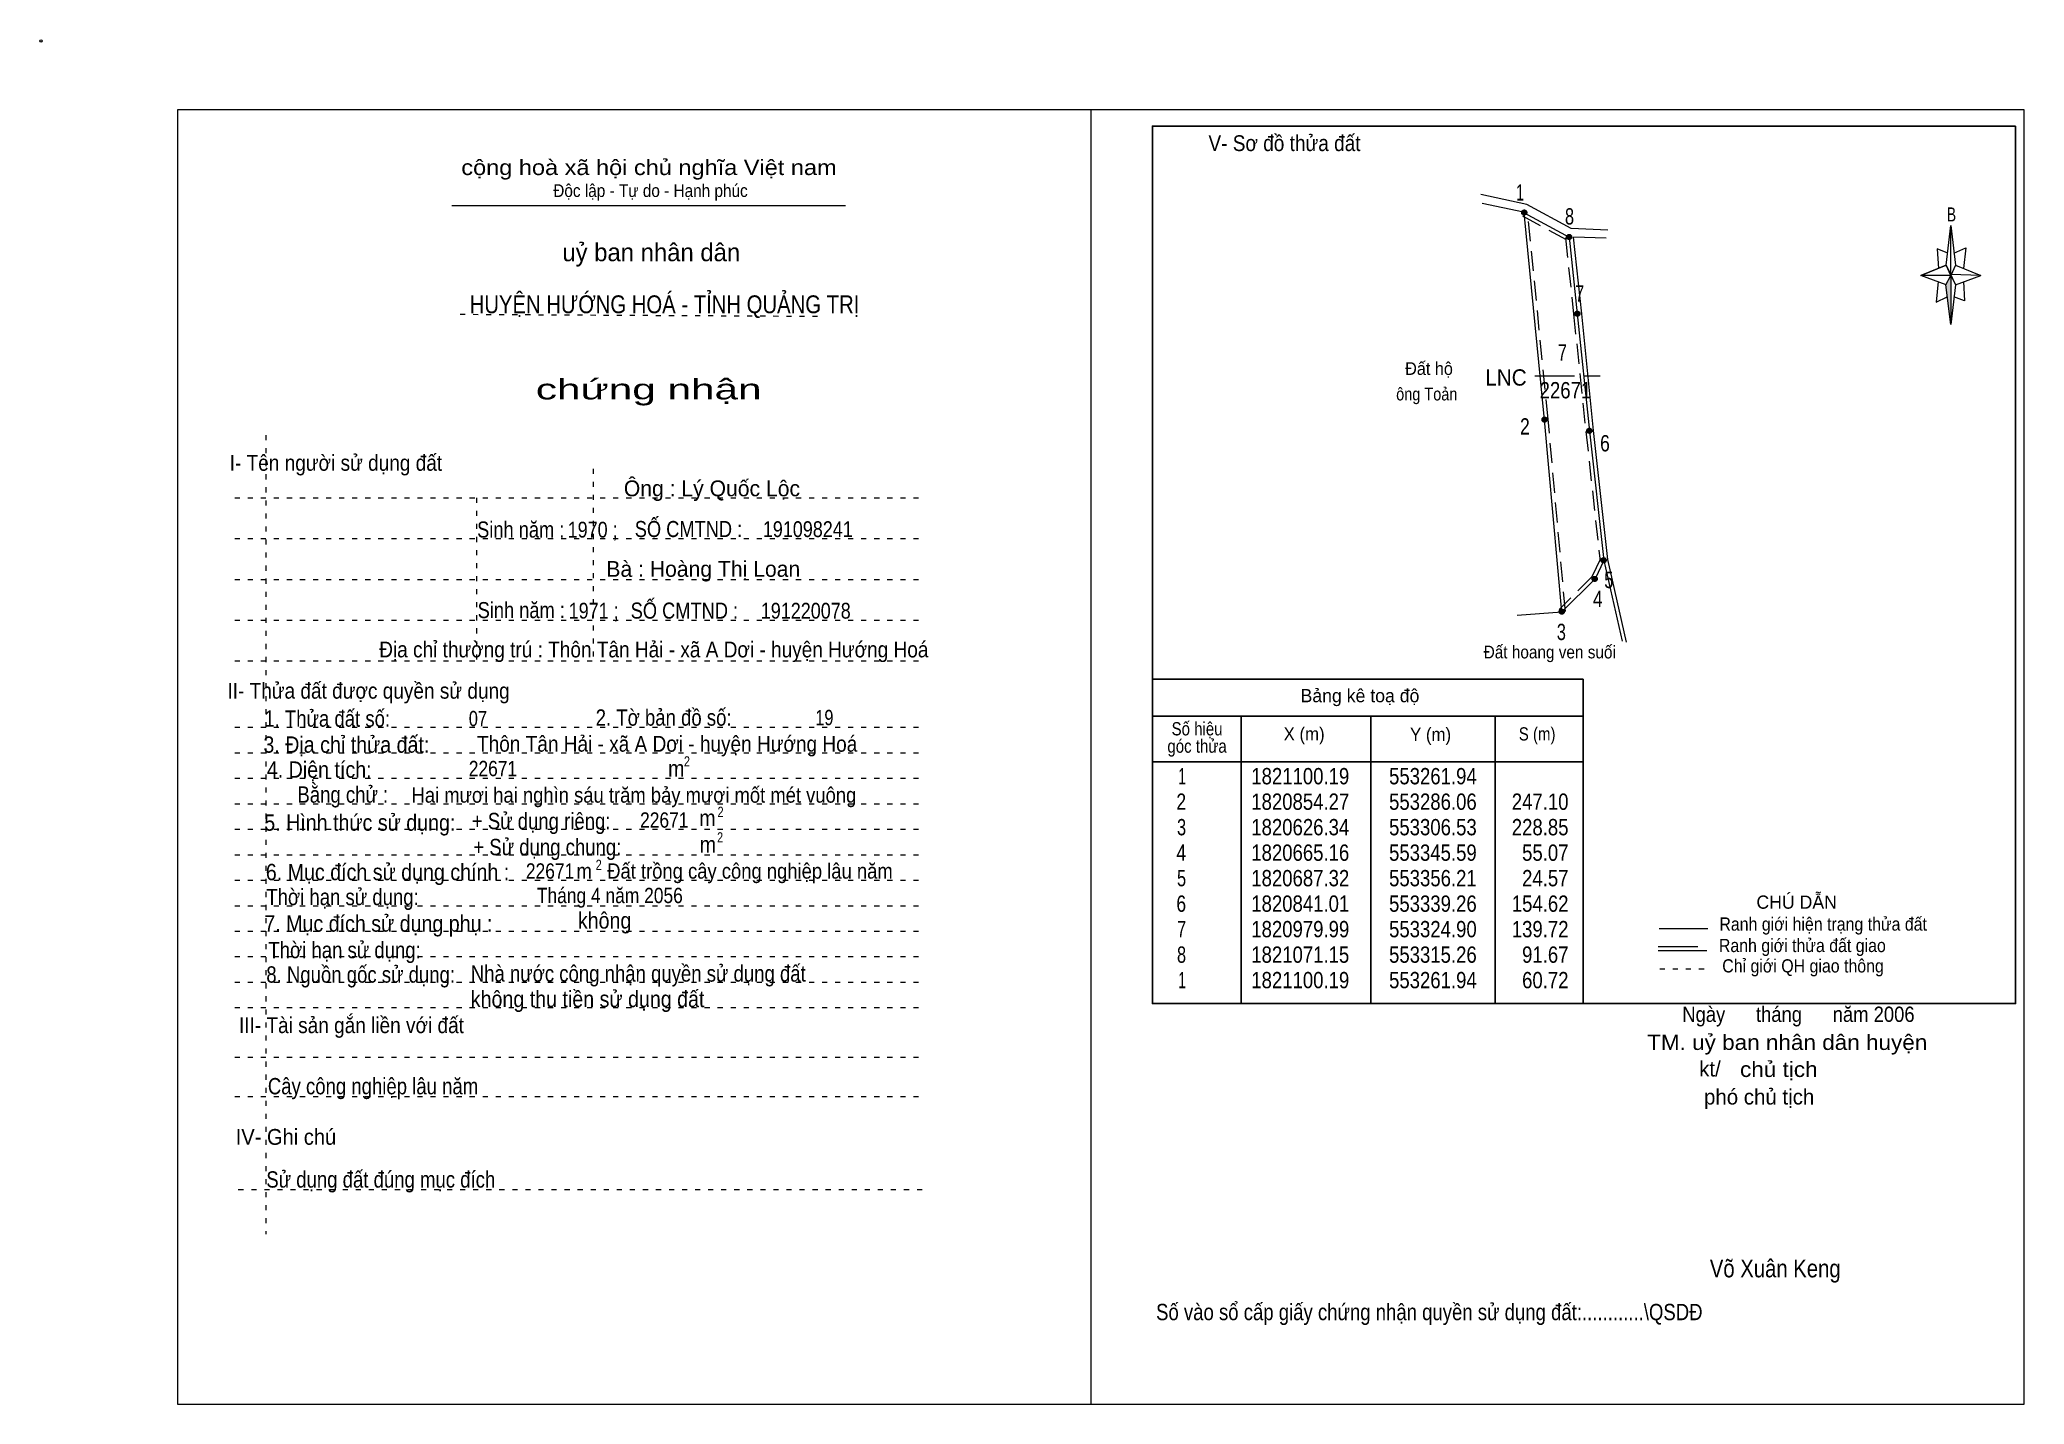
# Model space of a CAD drawing. Header units: centimetres. Extents: x -1.6 to 37.4, y -1.3 to 25.5.
import ezdxf
from ezdxf.enums import TextEntityAlignment as Align

# ---------------------------------------------------------------- set-up
doc = ezdxf.new("R2010")
doc.units = ezdxf.units.CM
doc.header["$LTSCALE"] = 0.13
for name, pattern in [('DOTTED', [1.5, 0.3, -1.2]), ('LONG_DASHED', [7.5, 6, -1.5]), ('MEDIUM_DASHED', [4.5, 3, -1.5])]:
    doc.linetypes.add(name, pattern=pattern)
for name, color, linetype, lineweight in [('1', 7, 'DOTTED', 13), ('10', 7, 'Continuous', 13), ('2', 7, 'Continuous', 25), ('22', 7, 'Continuous', 13), ('3', 7, 'Continuous', 13), ('30', 7, 'Continuous', 13), ('32', 7, 'LONG_DASHED', 13), ('33', 7, 'LONG_DASHED', 13), ('35', 7, 'Continuous', 13)]:
    doc.layers.add(name, color=color, linetype=linetype, lineweight=lineweight)

msp = doc.modelspace()

# ---------------------------------------------------------------- hatches: boundary and pattern name
at = {"layer": '30'}
msp.add_hatch(color=256, dxfattribs=at).paths.add_polyline_path([(35.91, 20.87), (35.91, 19.91), (35.81, 20.69)])
at = {"layer": '32'}
for points in [[(27.5917, 22.1052, 1), (27.4917, 22.1052, 1)], [(28.4724, 21.6255, 1), (28.3724, 21.6255, 1)], [(28.6317, 20.1198, 1), (28.5317, 20.1198, 1)], [(27.9901, 18.0431, 1), (27.8901, 18.0431, 1)], [(28.8689, 17.8241, 1), (28.7689, 17.8241, 1)], [(29.1489, 15.2854, 1), (29.0489, 15.2854, 1)], [(28.9734, 14.9194, 1), (28.8734, 14.9194, 1)], [(28.3282, 14.2782, 1), (28.2282, 14.2782, 1)]]:
    msp.add_hatch(color=256, dxfattribs=at).paths.add_polyline_path(points)

# ---------------------------------------------------------------- linework, layer by layer
at = {"layer": '1', "linetype": 'Continuous'}
msp.add_line((6.51, 22.24), (14.23, 22.24), dxfattribs=at)
at = {"layer": '1'}
for p, q in [((6.67, 20.11), (13.82, 20.07)), ((2.86, 17.74), (2.86, 2.07)), ((9.28, 17.08), (9.28, 13.31)), ((2.25, 16.51), (15.75, 16.51)), ((6.99, 16.51), (6.99, 13.31)), ((2.25, 15.71), (15.75, 15.71)), ((2.25, 14.91), (15.75, 14.91)), ((2.25, 14.11), (15.75, 14.11)), ((2.25, 13.31), (15.75, 13.31)), ((2.25, 12.01), (15.75, 12.01)), ((2.25, 11.51), (15.75, 11.51)), ((2.25, 11.01), (15.75, 11.01)), ((2.25, 10.51), (15.75, 10.51)), ((2.25, 10.01), (15.75, 10.01)), ((2.25, 9.51), (15.75, 9.51)), ((2.25, 9.01), (15.75, 9.01)), ((2.25, 8.51), (15.75, 8.51)), ((2.25, 8.01), (15.75, 8.01)), ((2.25, 7.51), (15.75, 7.51)), ((2.25, 7.01), (15.75, 7.01)), ((2.25, 6.51), (15.75, 6.51)), ((2.25, 5.54), (15.75, 5.54)), ((2.25, 4.77), (15.75, 4.77)), ((2.32, 2.94), (15.82, 2.94))]:
    msp.add_line(p, q, dxfattribs=at)
at = {"layer": '10'}
for p, q in [((27.59, 22.26), (26.69, 22.46)), ((28.46, 21.79), (27.59, 22.26)), ((29.18, 21.76), (28.46, 21.79)), ((29.15, 21.6), (28.51, 21.62)), ((27.4, 14.21), (28.28, 14.27))]:
    msp.add_line(p, q, dxfattribs=at)
at = {"layer": '10', "linetype": 'MEDIUM_DASHED'}
for p, q in [((27.51, 22.04), (28.39, 21.56)), ((28.01, 18.05), (27.61, 22.11)), ((28.35, 14.28), (28.01, 18.05))]:
    msp.add_line(p, q, dxfattribs=at)
at = {"layer": '10'}
for points in [[(27.54, 22.1), (27.53, 22.11), (26.72, 22.28)], [(27.94, 18.04), (27.54, 22.1), (28.42, 21.62)], [(28.42, 21.62), (28.58, 20.12), (28.82, 17.82), (29.1, 15.28)], [(29.55, 13.68), (29.18, 15.3), (28.9, 17.83), (28.67, 20.12), (28.51, 21.62)], [(29.1, 15.28), (28.93, 14.92), (28.28, 14.27), (27.94, 18.04)]]:
    msp.add_lwpolyline(points, dxfattribs=at)
at = {"layer": '10', "linetype": 'MEDIUM_DASHED'}
for points in [[(28.35, 21.61), (28.51, 20.11), (28.75, 17.81), (29.03, 15.27)], [(29.04, 15.31), (28.87, 14.96), (28.23, 14.32)]]:
    msp.add_lwpolyline(points, dxfattribs=at)
at = {"layer": '10'}
msp.add_circle((-1.55, 25.47), 0.025, dxfattribs=at)
at = {"layer": '2'}
for p, q in [((20.25, 12.95), (28.7, 12.95)), ((28.7, 6.59), (28.7, 12.95)), ((20.25, 12.23), (28.7, 12.23)), ((21.99, 6.59), (21.99, 12.23)), ((24.53, 10.89), (24.53, 12.23)), ((26.97, 12.23), (26.97, 6.59)), ((20.25, 11.33), (28.7, 11.33))]:
    msp.add_line(p, q, dxfattribs=at)
msp.add_lwpolyline([(37.18, 23.8), (20.25, 23.8), (20.25, 6.59), (37.18, 6.59)], close=True, dxfattribs=at)
msp.add_lwpolyline([(24.53, 6.59), (24.53, 10.39), (24.53, 10.89)], dxfattribs=at)
at = {"layer": '22'}
msp.add_line((29.1, 15.28), (29.46, 13.7), dxfattribs=at)
at = {"layer": '3'}
msp.add_line((19.04, 24.12), (19.04, -1.27), dxfattribs=at)
for points in [[(19.04, 24.12), (1.13, 24.12), (1.13, -1.27), (19.04, -1.27)], [(19.04, -1.27), (37.35, -1.27), (37.35, 24.12), (19.04, 24.12)]]:
    msp.add_lwpolyline(points, dxfattribs=at)
at = {"layer": '30'}
for p, q in [((35.82, 21.07), (35.91, 21.85)), ((36, 21.07), (36.5, 20.87)), ((35.82, 20.69), (35.32, 20.87)), ((36, 20.69), (35.91, 19.91)), ((36.16, 20.75), (36.18, 20.37)), ((36.18, 20.37), (35.97, 20.45))]:
    msp.add_line(p, q, dxfattribs=at)
for points in [[(35.91, 21.85), (36, 21.07), (35.91, 20.87)], [(35.91, 20.87), (35.32, 20.87), (35.82, 21.07), (36, 20.69), (36.5, 20.87), (35.91, 20.89)], [(35.91, 20.87), (35.91, 19.91), (35.81, 20.69)]]:
    msp.add_lwpolyline(points, close=True, dxfattribs=at)
for points in [[(35.97, 21.31), (36.2, 21.41), (36.16, 21.01)], [(35.91, 20.87), (35.82, 21.07), (35.32, 20.87)], [(35.85, 21.31), (35.64, 21.39), (35.67, 21.01)], [(35.66, 20.75), (35.62, 20.35), (35.84, 20.45)], [(35.91, 20.87), (36, 20.69), (36.5, 20.87)]]:
    msp.add_lwpolyline(points, dxfattribs=at)
at = {"layer": '32'}
for centre in [(27.5417, 22.1052), (28.4224, 21.6255), (28.5817, 20.1198), (27.9401, 18.0431), (28.8189, 17.8241), (29.0989, 15.2854), (28.9234, 14.9194), (28.2782, 14.2782)]:
    msp.add_circle(centre, 0.05, dxfattribs=at)
at = {"layer": '33'}
msp.add_line((27.75, 18.9), (29.03, 18.9), dxfattribs=at)
at = {"layer": '35'}
for p, q in [((30.19, 8.06), (31.14, 8.06)), ((30.17, 7.63), (31.12, 7.63))]:
    msp.add_line(p, q, dxfattribs=at)
at = {"layer": '35', "linetype": 'LONG_DASHED'}
msp.add_line((30.17, 7.71), (31.12, 7.71), dxfattribs=at)
at = {"layer": '35', "linetype": 'DOTTED'}
msp.add_line((30.2, 7.27), (31.19, 7.27), dxfattribs=at)

# ---------------------------------------------------------------- texts
at = {"layer": '1'}
for s, height, width, p in [('V- Sơ đồ thửa đất', 0.31, 0.9, (22.84, 23.31)), ('cộng hoà xã hội chủ nghĩa Việt nam', 0.3, 1.15, (10.375, 22.84)), ('Độc lập - Tự do - Hạnh phúc', 0.25, 0.9, (10.405, 22.41)), ('chứng nhận', 0.4, 1.55, (10.37, 18.44)), ('I- Tên người sử dụng đất', 0.31, 0.9, (4.235, 17.04)), ('II- Thửa đất được quyền sử dụng', 0.31, 0.9, (4.875, 12.57)), ('III- Tài sản gắn liền với đất', 0.31, 0.9, (4.54, 6.01)), ('IV- Ghi chú', 0.31, 0.95, (3.255, 3.82))]:
    msp.add_text(s, height=height, dxfattribs=dict(at, width=width)).set_placement(p, align=Align.CENTER)
msp.add_text('uỷ ban nhân dân', height=0.35, dxfattribs=at).set_placement((10.42, 21.15), align=Align.CENTER)
at = {"layer": '10'}
for s, width, p in [('  Đất hộ', 0.95, (25.03, 18.92)), ('ông Toản', 0.85, (25.03, 18.42))]:
    msp.add_text(s, height=0.25, dxfattribs=dict(at, width=width)).set_placement(p)
for s, height, p in [('Ông : Lý Quốc Lộc', 0.31, (11.61, 16.54)), ('Bà : Hoàng Thị Loan', 0.31, (11.44, 14.96)), ('kt/ ', 0.3, (31.24, 5.16)), ('phó chủ tịch ', 0.3, (32.205, 4.61))]:
    msp.add_text(s, height=height, dxfattribs=at).set_placement(p, align=Align.CENTER)
for s, height, width, p in [('Sinh năm :', 0.3149, 0.85, (7.86, 15.73)), ('1970 ;', 0.31, 0.85, (9.27, 15.73)), ('SỐ CMTND :', 0.3149, 0.85, (11.15, 15.74)), ('191098241', 0.31, 0.85, (13.49, 15.74)), ('Sinh năm :', 0.3149, 0.85, (7.87, 14.15)), ('1971 ;', 0.31, 0.85, (9.29, 14.14)), ('SỐ CMTND :', 0.3149, 0.85, (11.07, 14.14)), ('191220078', 0.31, 0.85, (13.45, 14.14)), ('Địa chỉ thường trú : Thôn Tân Hải - xã A Dơi - huyện Hướng Hoá', 0.31, 0.9, (10.47, 13.38)), ('Đất hoang ven suối ', 0.25, 0.9, (28.085, 13.36)), ('07', 0.3, 0.8, (7.02, 12.03)), ('19', 0.3, 0.8, (13.815, 12.05)), (' Thôn Tân Hải - xã A Dơi - huyện Hướng Hoá', 0.31, 0.9, (10.68, 11.53)), ('22671', 0.3, 0.85, (7.315, 11.05)), ('Hai mươi hai nghìn sáu trăm bảy mươi mốt mét vuông ', 0.3, 0.9, (10.13, 10.53)), ('22671', 0.3, 0.85, (10.675, 10.04)), ('22671', 0.3, 0.85, (8.435, 9.04)), ('m   Đất trồng cây công nghiệp lâu năm ', 0.3, 0.9, (12.105, 9.04)), ('Tháng 4 năm 2056 ', 0.3, 0.85, (9.655, 8.56)), ('Ngày      tháng      năm 2006', 0.3, 0.9, (32.92, 6.23)), ('TM. uỷ ban nhân dân huyện', 0.3, 1.1, (32.7, 5.68)), ('chủ tịch', 0.3, 1.1, (32.535, 5.15)), ('Võ Xuân Keng ', 0.35, 0.85, (32.52, 1.22))]:
    msp.add_text(s, height=height, dxfattribs=dict(at, width=width)).set_placement(p, align=Align.CENTER)
at = {"layer": '2'}
for s, height, width, p in [('HUYỆN HƯỚNG HOÁ - TỈNH QUẢNG TRỊ', 0.35, 0.85, (10.68, 20.13)), ('Số hiệu', 0.2591, 0.85, (21.125, 11.85)), ('3. Địa chỉ thửa đất:', 0.32, 0.9, (4.44, 11.51)), ('góc thửa', 0.2591, 0.85, (21.125, 11.51)), ('X (m)', 0.2591, 0.95, (23.225, 11.75)), ('Y (m)', 0.2591, 0.95, (25.705, 11.74)), ('S (m)', 0.2591, 0.85, (27.795, 11.75)), ('Số vào sổ cấp giấy chứng nhận quyền sử dụng đất:............\\QSDĐ', 0.32, 0.85, (25.68, 0.38))]:
    msp.add_text(s, height=height, dxfattribs=dict(at, width=width)).set_placement(p, align=Align.CENTER)
msp.add_text('Bảng kê toạ độ', height=0.2591, dxfattribs=at).set_placement((24.32, 12.5), align=Align.CENTER)
for s, height, width, p in [('1. Thửa đất số:', 0.32, 0.85, (2.83, 12.02)), ('2. Tờ bản đồ số:', 0.32, 0.85, (9.33, 12.04)), ('4. Diện tích:', 0.32, 0.9, (2.88, 11.02)), ('m', 0.32, 0.9, (10.75, 11.04)), ('2', 0.2, 0.8, (11.06, 11.24)), ('Bằng chử :', 0.32, 0.85, (3.48, 10.53)), ('5. Hình thức sử dụng:', 0.32, 0.9, (2.83, 9.98)), ('+ Sử dụng riêng:', 0.32, 0.85, (6.9, 10.01)), ('m', 0.32, 0.9, (11.36, 10.07)), ('2', 0.2, 0.8, (11.72, 10.25)), ('+ Sử dụng chung:', 0.32, 0.85, (6.93, 9.5)), ('m', 0.32, 0.9, (11.37, 9.55)), ('2', 0.2, 0.8, (11.71, 9.75)), ('6. Mục đích sử dụng chính : ', 0.32, 0.9, (2.86, 9.01)), ('2', 0.2, 0.8, (9.33, 9.21)), ('Thời hạn sử dụng: ', 0.32, 0.85, (2.87, 8.52)), ('7. Mục đích sử dụng phụ : ', 0.32, 0.9, (2.83, 8)), ('không', 0.32, 0.9, (8.98, 8.06)), ('Thời hạn sử dụng: ', 0.32, 0.85, (2.91, 7.48)), ('8. Nguồn gốc sử dụng: ', 0.32, 0.85, (2.87, 7)), ('Nhà nước công nhận quyền sử dụng đất  ', 0.32, 0.85, (6.88, 7.02)), ('không thu tiền sử dụng đất', 0.32, 0.9, (6.88, 6.52)), ('Cây công nghiệp lâu năm', 0.32, 0.85, (2.9, 4.81)), ('Sử dụng đất đúng mục đích', 0.32, 0.85, (2.87, 2.98))]:
    msp.add_text(s, height=height, dxfattribs=dict(at, width=width)).set_placement(p)
at = {"layer": '30', "width": 0.75}
msp.add_text('B', height=0.2756, dxfattribs=at).set_placement((35.92, 21.93), align=Align.CENTER)
at = {"layer": '30'}
for s, width, p in [('1', 0.65, (20.91, 10.89)), ('1821100.19', 0.85, (24.11, 10.89)), ('553261.94', 0.85, (26.61, 10.89)), ('553261.94', 0.85, (26.61, 10.89)), ('2', 0.8, (20.91, 10.39)), ('1820854.27', 0.85, (24.11, 10.39)), ('553286.06', 0.85, (26.61, 10.39)), ('247.10', 0.85, (28.41, 10.39)), ('3', 0.75, (20.91, 9.89)), ('1820626.34', 0.85, (24.11, 9.89)), ('553306.53', 0.85, (26.61, 9.89)), ('228.85', 0.85, (28.41, 9.89)), ('4', 0.8, (20.91, 9.39)), ('1820665.16', 0.85, (24.11, 9.39)), ('553345.59', 0.85, (26.61, 9.39)), ('55.07', 0.85, (28.41, 9.39)), ('5', 0.75, (20.91, 8.89)), ('1820687.32', 0.85, (24.11, 8.89)), ('553356.21', 0.85, (26.61, 8.89)), ('24.57', 0.85, (28.41, 8.89)), ('6', 0.8, (20.91, 8.39)), ('1820841.01', 0.85, (24.11, 8.39)), ('553339.26', 0.85, (26.61, 8.39)), ('154.62', 0.85, (28.41, 8.39)), ('7', 0.75, (20.91, 7.89)), ('1820979.99', 0.85, (24.11, 7.89)), ('553324.90', 0.85, (26.61, 7.89)), ('139.72', 0.85, (28.41, 7.89)), ('8', 0.75, (20.91, 7.39)), ('1821071.15', 0.85, (24.11, 7.39)), ('553315.26', 0.85, (26.61, 7.39)), ('91.67', 0.85, (28.41, 7.39)), ('1', 0.65, (20.91, 6.89)), ('1821100.19', 0.85, (24.11, 6.89)), ('553261.94', 0.85, (26.61, 6.89)), ('60.72', 0.85, (28.41, 6.89))]:
    msp.add_text(s, height=0.32, dxfattribs=dict(at, width=width)).set_placement(p, align=Align.RIGHT)
at = {"layer": '32'}
for s, width, p in [('1', 0.65, (27.46, 22.34)), ('8', 0.75, (28.43, 21.87)), ('7', 0.75, (28.63, 20.36)), ('2', 0.8, (27.555, 17.75)), ('6', 0.8, (29.125, 17.42)), ('5', 0.75, (29.2, 14.74)), ('4', 0.8, (28.985, 14.37)), ('3', 0.75, (28.27, 13.72))]:
    msp.add_text(s, height=0.32, dxfattribs=dict(at, width=width)).set_placement(p, align=Align.CENTER)
at = {"layer": '33'}
for s, width, p in [('7', 0.75, (28.29, 19.2)), ('22671', 0.85, (28.35, 18.46))]:
    msp.add_text(s, height=0.32, dxfattribs=dict(at, width=width)).set_placement(p, align=Align.CENTER)
at = {"layer": '33', "width": 0.95}
msp.add_text('LNC', height=0.32, dxfattribs=at).set_placement((27.59, 18.71), align=Align.RIGHT)
at = {"layer": '35'}
msp.add_text('CHÚ DẪN', height=0.2591, dxfattribs=at).set_placement((32.885, 8.45), align=Align.CENTER)
at = {"layer": '35', "width": 0.9}
for s, p in [('Ranh giới hiện trạng thửa đất', (33.405, 8.02)), ('Ranh giới thửa đất giao ', (33.04, 7.6)), ('Chỉ giới QH giao thông', (33.01, 7.2))]:
    msp.add_text(s, height=0.2591, dxfattribs=at).set_placement(p, align=Align.CENTER)

doc.saveas('drawing.dxf')
